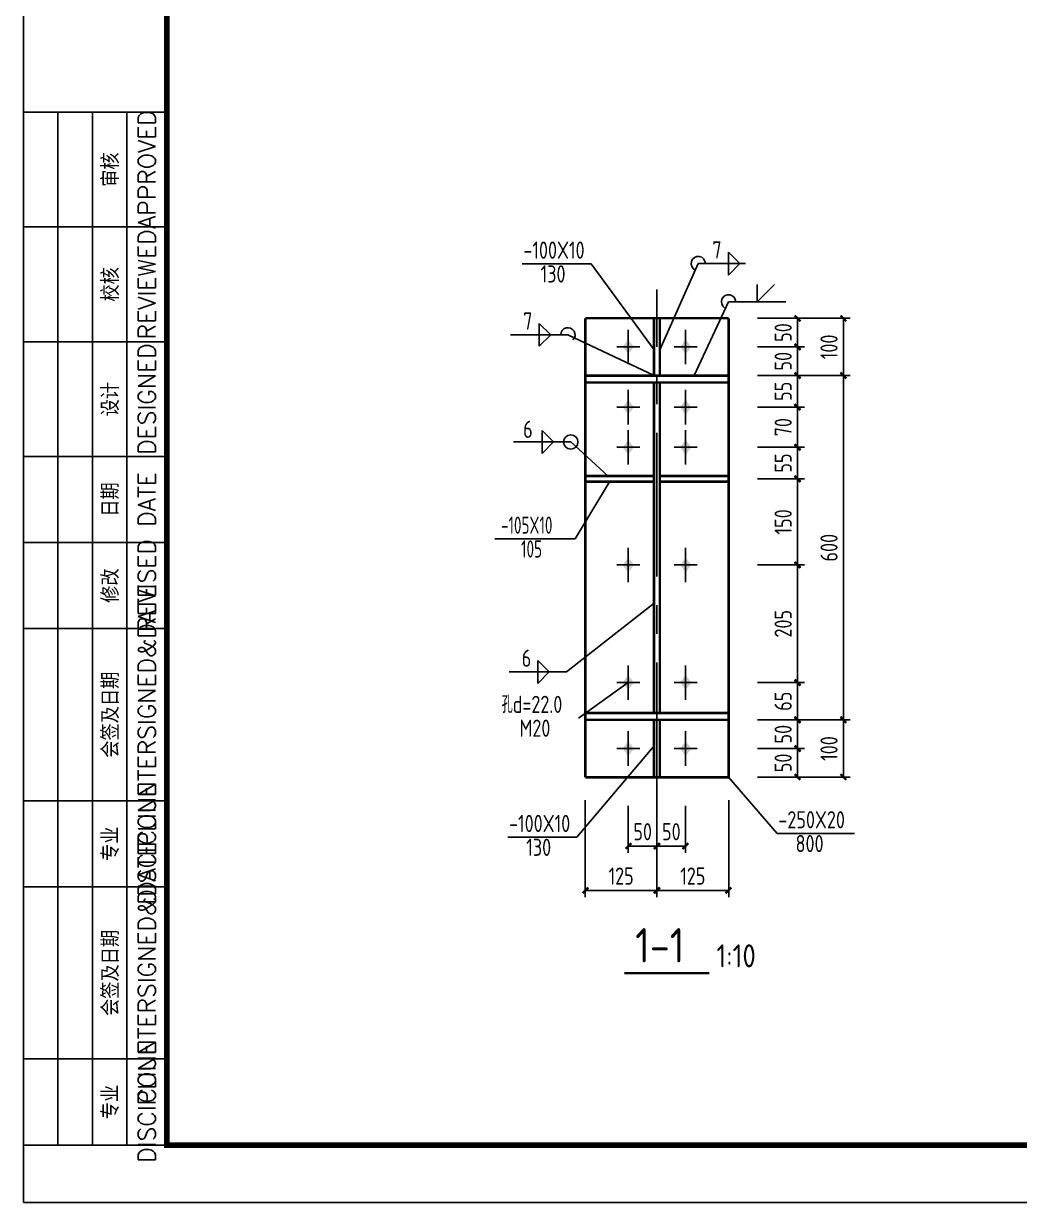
# Model space of a CAD drawing. Header units: millimetres. Extents: x 865490 to 879904, y 39442 to 44891.
# Drawn here: x 876373.9 to 876547.5, y 39450 to 39655.4 of the extents above; entities that cross this region are included whole.
import ezdxf
from ezdxf.enums import TextEntityAlignment as Align

# ---------------------------------------------------------------- set-up
doc = ezdxf.new("R2010")
doc.units = ezdxf.units.MM
doc.header["$LTSCALE"] = 1000
doc.header["$MEASUREMENT"] = 0
for name, pattern in [('2', [11.4, 9, -0.9, 0.6, -0.9]), ('CENTER', [2, 1.25, -0.25, 0.25, -0.25]), ('DOTE', [2.42, 2, -0.2, 0.02, -0.2])]:
    doc.linetypes.add(name, pattern=pattern)
for name, color, linetype in [('10', 7, 'Continuous'), ('1000', 2, 'Continuous'), ('20', 2, 'Continuous'), ('DIM', 7, 'Continuous'), ('DOTE', 1, 'DOTE'), ('中文', 7, 'Continuous'), ('尺寸标注', 7, 'Continuous'), ('焊缝标注', 3, 'Continuous'), ('螺栓孔标注', 253, 'Continuous'), ('轴线', 253, '2'), ('钢板标注', 253, 'Continuous')]:
    doc.layers.add(name, color=color, linetype=linetype)
doc.styles.add('ECEC_TK', font='txt_l.shx', dxfattribs={"bigfont": 'hztxt_l.shx'})
doc.styles.add('GBHZ', font='gbenor.shx', dxfattribs={"width": 0.9, "bigfont": 'gbcbig.shx'})
doc.dimstyles.new('Y10', dxfattribs={"dimscale": 0, "dimtxt": 3, "dimasz": 0.01, "dimexe": 1.2, "dimexo": 1, "dimgap": 1, "dimtad": 1, "dimdec": 0, "dimlfac": 10, "dimzin": 0, "dimdsep": 46, "dimtxsty": 'GBHZ', "dimblk1": 'DX', "dimblk2": 'DX', "dimsah": 1, "dimcen": 0.09, "dimdle": 1, "dimadec": 0, "dimazin": 0, "dimtfac": 1, "dimtdec": 0, "dimtix": 1, "dimtmove": 2, "dimatfit": 3, "dimldrblk": 'DX', "dimfxl": 0, "dimtolj": 1, "dimtzin": 0, "dimarcsym": 0})

# ---------------------------------------------------------------- blocks, each defined once
blk = doc.blocks.new('DX')
at = {"color": 0, "linetype": 'ByBlock', "const_width": 40}
blk.add_lwpolyline([(-54, -51), (46, 49)], dxfattribs=at)
blk = doc.blocks.new('*D639')
at = {"layer": 'Defpoints', "color": 0, "linetype": 'ByBlock', "transparency": 16777216}
for p in [(876501.12, 39604.06, -3), (876500.82, 39599.06, -3), (876508.82, 39599.06)]:
    blk.add_point(p, dxfattribs=at)
at = {"layer": 'DIM', "color": 0, "linetype": 'ByBlock', "lineweight": -2, "transparency": 16777216}
for p, q in [((876502.12, 39604.06), (876510.02, 39604.06)), ((876508.82, 39604.05), (876508.82, 39599.07)), ((876501.82, 39599.06), (876510.02, 39599.06))]:
    blk.add_line(p, q, dxfattribs=at)
at = {"layer": 'DIM', "color": 0, "linetype": 'ByBlock', "lineweight": -2, "transparency": 16777216, "xscale": 0.01, "yscale": 0.01, "zscale": 0.01}
for p, rotation in [((876508.82, 39604.06), 90), ((876508.82, 39599.06), 270)]:
    blk.add_blockref('DX', p, dxfattribs=dict(at, rotation=rotation))
at = {"layer": 'DIM', "color": 0, "linetype": 'ByBlock', "transparency": 16777216, "insert": (876506.32, 39601.56), "char_height": 3, "attachment_point": 5, "rotation": 90, "style": 'GBHZ'}
blk.add_mtext('\\A1;50', dxfattribs=at)
blk = doc.blocks.new('*D640')
at = {"layer": 'Defpoints', "color": 0, "linetype": 'ByBlock', "transparency": 16777216}
for p in [(876500.82, 39599.06, -3), (876500.82, 39594.06, -3), (876508.82, 39594.06)]:
    blk.add_point(p, dxfattribs=at)
at = {"layer": 'DIM', "color": 0, "linetype": 'ByBlock', "lineweight": -2, "transparency": 16777216}
for p, q in [((876501.82, 39599.06), (876510.02, 39599.06)), ((876508.82, 39599.05), (876508.82, 39594.07)), ((876501.82, 39594.06), (876510.02, 39594.06))]:
    blk.add_line(p, q, dxfattribs=at)
at = {"layer": 'DIM', "color": 0, "linetype": 'ByBlock', "lineweight": -2, "transparency": 16777216, "xscale": 0.01, "yscale": 0.01, "zscale": 0.01}
for p, rotation in [((876508.82, 39599.06), 90), ((876508.82, 39594.06), 270)]:
    blk.add_blockref('DX', p, dxfattribs=dict(at, rotation=rotation))
at = {"layer": 'DIM', "color": 0, "linetype": 'ByBlock', "transparency": 16777216, "insert": (876506.32, 39596.56), "char_height": 3, "attachment_point": 5, "rotation": 90, "style": 'GBHZ'}
blk.add_mtext('\\A1;50', dxfattribs=at)
blk = doc.blocks.new('*D624')
at = {"layer": 'Defpoints', "color": 0, "linetype": 'ByBlock', "transparency": 16777216}
for p in [(876500.82, 39594.06, -3), (876500.82, 39588.56), (876508.82, 39588.56)]:
    blk.add_point(p, dxfattribs=at)
at = {"layer": 'DIM', "color": 0, "linetype": 'ByBlock', "lineweight": -2, "transparency": 16777216}
for p, q in [((876501.82, 39594.06), (876510.02, 39594.06)), ((876508.82, 39594.05), (876508.82, 39588.57)), ((876501.82, 39588.56), (876510.02, 39588.56))]:
    blk.add_line(p, q, dxfattribs=at)
at = {"layer": 'DIM', "color": 0, "linetype": 'ByBlock', "lineweight": -2, "transparency": 16777216, "xscale": 0.01, "yscale": 0.01, "zscale": 0.01}
for p, rotation in [((876508.82, 39594.06), 90), ((876508.82, 39588.56), 270)]:
    blk.add_blockref('DX', p, dxfattribs=dict(at, rotation=rotation))
at = {"layer": 'DIM', "color": 0, "linetype": 'ByBlock', "transparency": 16777216, "insert": (876506.32, 39591.31), "char_height": 3, "attachment_point": 5, "rotation": 90, "style": 'GBHZ'}
blk.add_mtext('\\A1;55', dxfattribs=at)
blk = doc.blocks.new('*D625')
at = {"layer": 'Defpoints', "color": 0, "linetype": 'ByBlock', "transparency": 16777216}
for p in [(876500.82, 39540.56, -3), (876500.82, 39534.06, -3), (876508.82, 39534.06)]:
    blk.add_point(p, dxfattribs=at)
at = {"layer": 'DIM', "color": 0, "linetype": 'ByBlock', "lineweight": -2, "transparency": 16777216}
for p, q in [((876501.82, 39540.56), (876510.02, 39540.56)), ((876508.82, 39540.55), (876508.82, 39534.07)), ((876501.82, 39534.06), (876510.02, 39534.06))]:
    blk.add_line(p, q, dxfattribs=at)
at = {"layer": 'DIM', "color": 0, "linetype": 'ByBlock', "lineweight": -2, "transparency": 16777216, "xscale": 0.01, "yscale": 0.01, "zscale": 0.01}
for p, rotation in [((876508.82, 39540.56), 90), ((876508.82, 39534.06), 270)]:
    blk.add_blockref('DX', p, dxfattribs=dict(at, rotation=rotation))
at = {"layer": 'DIM', "color": 0, "linetype": 'ByBlock', "transparency": 16777216, "insert": (876506.32, 39537.31), "char_height": 3, "attachment_point": 5, "rotation": 90, "style": 'GBHZ'}
blk.add_mtext('\\A1;65', dxfattribs=at)
blk = doc.blocks.new('*D626')
at = {"layer": 'Defpoints', "color": 0, "linetype": 'ByBlock', "transparency": 16777216}
for p in [(876500.82, 39534.06, -3), (876500.82, 39529.06, -3), (876508.82, 39529.06)]:
    blk.add_point(p, dxfattribs=at)
at = {"layer": 'DIM', "color": 0, "linetype": 'ByBlock', "lineweight": -2, "transparency": 16777216}
for p, q in [((876501.82, 39534.06), (876510.02, 39534.06)), ((876508.82, 39534.05), (876508.82, 39529.07)), ((876501.82, 39529.06), (876510.02, 39529.06))]:
    blk.add_line(p, q, dxfattribs=at)
at = {"layer": 'DIM', "color": 0, "linetype": 'ByBlock', "lineweight": -2, "transparency": 16777216, "xscale": 0.01, "yscale": 0.01, "zscale": 0.01}
for p, rotation in [((876508.82, 39534.06), 90), ((876508.82, 39529.06), 270)]:
    blk.add_blockref('DX', p, dxfattribs=dict(at, rotation=rotation))
at = {"layer": 'DIM', "color": 0, "linetype": 'ByBlock', "transparency": 16777216, "insert": (876506.32, 39531.56), "char_height": 3, "attachment_point": 5, "rotation": 90, "style": 'GBHZ'}
blk.add_mtext('\\A1;50', dxfattribs=at)
blk = doc.blocks.new('*D627')
at = {"layer": 'Defpoints', "color": 0, "linetype": 'ByBlock', "transparency": 16777216}
for p in [(876500.82, 39529.06, -3), (876500.82, 39524.06, -3), (876508.82, 39524.06)]:
    blk.add_point(p, dxfattribs=at)
at = {"layer": 'DIM', "color": 0, "linetype": 'ByBlock', "lineweight": -2, "transparency": 16777216}
for p, q in [((876501.82, 39529.06), (876510.02, 39529.06)), ((876508.82, 39529.05), (876508.82, 39524.07)), ((876501.82, 39524.06), (876510.02, 39524.06))]:
    blk.add_line(p, q, dxfattribs=at)
at = {"layer": 'DIM', "color": 0, "linetype": 'ByBlock', "lineweight": -2, "transparency": 16777216, "xscale": 0.01, "yscale": 0.01, "zscale": 0.01}
for p, rotation in [((876508.82, 39529.06), 90), ((876508.82, 39524.06), 270)]:
    blk.add_blockref('DX', p, dxfattribs=dict(at, rotation=rotation))
at = {"layer": 'DIM', "color": 0, "linetype": 'ByBlock', "transparency": 16777216, "insert": (876506.32, 39526.56), "char_height": 3, "attachment_point": 5, "rotation": 90, "style": 'GBHZ'}
blk.add_mtext('\\A1;50', dxfattribs=at)
blk = doc.blocks.new('*D628')
at = {"layer": 'Defpoints', "color": 0, "linetype": 'ByBlock', "transparency": 16777216}
for p in [(876479.32, 39520.06, -3), (876484.32, 39520.06, -3), (876484.32, 39512.06)]:
    blk.add_point(p, dxfattribs=at)
at = {"layer": 'DIM', "color": 0, "linetype": 'ByBlock', "lineweight": -2, "transparency": 16777216}
for p, q in [((876479.32, 39519.06), (876479.32, 39510.86)), ((876484.32, 39519.06), (876484.32, 39510.86)), ((876479.33, 39512.06), (876484.31, 39512.06))]:
    blk.add_line(p, q, dxfattribs=at)
at = {"layer": 'DIM', "color": 0, "linetype": 'ByBlock', "lineweight": -2, "transparency": 16777216, "xscale": 0.01, "yscale": 0.01, "zscale": 0.01, "rotation": 180}
blk.add_blockref('DX', (876479.32, 39512.06), dxfattribs=at)
at = {"layer": 'DIM', "color": 0, "linetype": 'ByBlock', "lineweight": -2, "transparency": 16777216, "xscale": 0.01, "yscale": 0.01, "zscale": 0.01}
blk.add_blockref('DX', (876484.32, 39512.06), dxfattribs=at)
at = {"layer": 'DIM', "color": 0, "linetype": 'ByBlock', "transparency": 16777216, "insert": (876481.82, 39514.56), "char_height": 3, "attachment_point": 5, "style": 'GBHZ'}
blk.add_mtext('\\A1;50', dxfattribs=at)
blk = doc.blocks.new('*D629')
at = {"layer": 'Defpoints', "color": 0, "linetype": 'ByBlock', "transparency": 16777216}
for p in [(876484.32, 39520.06, -3), (876489.32, 39520.06, -3), (876489.32, 39512.06)]:
    blk.add_point(p, dxfattribs=at)
at = {"layer": 'DIM', "color": 0, "linetype": 'ByBlock', "lineweight": -2, "transparency": 16777216}
for p, q in [((876484.32, 39519.06), (876484.32, 39510.86)), ((876489.32, 39519.06), (876489.32, 39510.86)), ((876484.33, 39512.06), (876489.31, 39512.06))]:
    blk.add_line(p, q, dxfattribs=at)
at = {"layer": 'DIM', "color": 0, "linetype": 'ByBlock', "lineweight": -2, "transparency": 16777216, "xscale": 0.01, "yscale": 0.01, "zscale": 0.01, "rotation": 180}
blk.add_blockref('DX', (876484.32, 39512.06), dxfattribs=at)
at = {"layer": 'DIM', "color": 0, "linetype": 'ByBlock', "lineweight": -2, "transparency": 16777216, "xscale": 0.01, "yscale": 0.01, "zscale": 0.01}
blk.add_blockref('DX', (876489.32, 39512.06), dxfattribs=at)
at = {"layer": 'DIM', "color": 0, "linetype": 'ByBlock', "transparency": 16777216, "insert": (876486.82, 39514.56), "char_height": 3, "attachment_point": 5, "style": 'GBHZ'}
blk.add_mtext('\\A1;50', dxfattribs=at)
blk = doc.blocks.new('*D630')
at = {"layer": 'Defpoints', "color": 0, "linetype": 'ByBlock', "transparency": 16777216}
for p in [(876471.82, 39521.06, -3), (876484.32, 39521.06, -3), (876484.32, 39504.33)]:
    blk.add_point(p, dxfattribs=at)
at = {"layer": 'DIM', "color": 0, "linetype": 'ByBlock', "lineweight": -2, "transparency": 16777216}
for p, q in [((876471.82, 39520.06), (876471.82, 39503.13)), ((876484.32, 39520.06), (876484.32, 39503.13)), ((876471.83, 39504.33), (876484.31, 39504.33))]:
    blk.add_line(p, q, dxfattribs=at)
at = {"layer": 'DIM', "color": 0, "linetype": 'ByBlock', "lineweight": -2, "transparency": 16777216, "xscale": 0.01, "yscale": 0.01, "zscale": 0.01, "rotation": 180}
blk.add_blockref('DX', (876471.82, 39504.33), dxfattribs=at)
at = {"layer": 'DIM', "color": 0, "linetype": 'ByBlock', "lineweight": -2, "transparency": 16777216, "xscale": 0.01, "yscale": 0.01, "zscale": 0.01}
blk.add_blockref('DX', (876484.32, 39504.33), dxfattribs=at)
at = {"layer": 'DIM', "color": 0, "linetype": 'ByBlock', "transparency": 16777216, "insert": (876478.07, 39506.83), "char_height": 3, "attachment_point": 5, "style": 'GBHZ'}
blk.add_mtext('\\A1;125', dxfattribs=at)
blk = doc.blocks.new('*D631')
at = {"layer": 'Defpoints', "color": 0, "linetype": 'ByBlock', "transparency": 16777216}
for p in [(876484.32, 39521.06, -3), (876496.82, 39521.06, -3), (876496.82, 39504.33)]:
    blk.add_point(p, dxfattribs=at)
at = {"layer": 'DIM', "color": 0, "linetype": 'ByBlock', "lineweight": -2, "transparency": 16777216}
for p, q in [((876484.32, 39520.06), (876484.32, 39503.13)), ((876496.82, 39520.06), (876496.82, 39503.13)), ((876484.33, 39504.33), (876496.81, 39504.33))]:
    blk.add_line(p, q, dxfattribs=at)
at = {"layer": 'DIM', "color": 0, "linetype": 'ByBlock', "lineweight": -2, "transparency": 16777216, "xscale": 0.01, "yscale": 0.01, "zscale": 0.01, "rotation": 180}
blk.add_blockref('DX', (876484.32, 39504.33), dxfattribs=at)
at = {"layer": 'DIM', "color": 0, "linetype": 'ByBlock', "lineweight": -2, "transparency": 16777216, "xscale": 0.01, "yscale": 0.01, "zscale": 0.01}
blk.add_blockref('DX', (876496.82, 39504.33), dxfattribs=at)
at = {"layer": 'DIM', "color": 0, "linetype": 'ByBlock', "transparency": 16777216, "insert": (876490.57, 39506.83), "char_height": 3, "attachment_point": 5, "style": 'GBHZ'}
blk.add_mtext('\\A1;125', dxfattribs=at)
blk = doc.blocks.new('*D632')
at = {"layer": 'Defpoints', "color": 0, "linetype": 'ByBlock', "transparency": 16777216}
for p in [(876508.82, 39594.06, -3), (876500.82, 39534.06, -3), (876516.82, 39534.06)]:
    blk.add_point(p, dxfattribs=at)
at = {"layer": 'DIM', "color": 0, "linetype": 'ByBlock', "lineweight": -2, "transparency": 16777216}
for p, q in [((876509.82, 39594.06), (876518.02, 39594.06)), ((876516.82, 39594.05), (876516.82, 39534.07)), ((876501.82, 39534.06), (876518.02, 39534.06))]:
    blk.add_line(p, q, dxfattribs=at)
at = {"layer": 'DIM', "color": 0, "linetype": 'ByBlock', "lineweight": -2, "transparency": 16777216, "xscale": 0.01, "yscale": 0.01, "zscale": 0.01}
for p, rotation in [((876516.82, 39594.06), 90), ((876516.82, 39534.06), 270)]:
    blk.add_blockref('DX', p, dxfattribs=dict(at, rotation=rotation))
at = {"layer": 'DIM', "color": 0, "linetype": 'ByBlock', "transparency": 16777216, "insert": (876514.32, 39564.06), "char_height": 3, "attachment_point": 5, "rotation": 90, "style": 'GBHZ'}
blk.add_mtext('\\A1;600', dxfattribs=at)
blk = doc.blocks.new('*D633')
at = {"layer": 'Defpoints', "color": 0, "linetype": 'ByBlock', "transparency": 16777216}
for p in [(876501.82, 39534.06), (876502.82, 39524.06), (876516.82, 39524.06)]:
    blk.add_point(p, dxfattribs=at)
at = {"layer": 'DIM', "color": 0, "linetype": 'ByBlock', "lineweight": -2, "transparency": 16777216}
for p, q in [((876502.82, 39534.06), (876518.02, 39534.06)), ((876516.82, 39534.05), (876516.82, 39524.07)), ((876503.82, 39524.06), (876518.02, 39524.06))]:
    blk.add_line(p, q, dxfattribs=at)
at = {"layer": 'DIM', "color": 0, "linetype": 'ByBlock', "lineweight": -2, "transparency": 16777216, "xscale": 0.01, "yscale": 0.01, "zscale": 0.01}
for p, rotation in [((876516.82, 39534.06), 90), ((876516.82, 39524.06), 270)]:
    blk.add_blockref('DX', p, dxfattribs=dict(at, rotation=rotation))
at = {"layer": 'DIM', "color": 0, "linetype": 'ByBlock', "transparency": 16777216, "insert": (876514.32, 39529.06), "char_height": 3, "attachment_point": 5, "rotation": 90, "style": 'GBHZ'}
blk.add_mtext('\\A1;100', dxfattribs=at)
blk = doc.blocks.new('*D634')
at = {"layer": 'Defpoints', "color": 0, "linetype": 'ByBlock', "transparency": 16777216}
for p in [(876500.82, 39604.06, -3), (876516.82, 39604.06), (876501.82, 39594.06)]:
    blk.add_point(p, dxfattribs=at)
at = {"layer": 'DIM', "color": 0, "linetype": 'ByBlock', "lineweight": -2, "transparency": 16777216}
for p, q in [((876501.82, 39604.06), (876518.02, 39604.06)), ((876516.82, 39594.07), (876516.82, 39604.05)), ((876502.82, 39594.06), (876518.02, 39594.06))]:
    blk.add_line(p, q, dxfattribs=at)
at = {"layer": 'DIM', "color": 0, "linetype": 'ByBlock', "lineweight": -2, "transparency": 16777216, "xscale": 0.01, "yscale": 0.01, "zscale": 0.01}
for p, rotation in [((876516.82, 39604.06), 90), ((876516.82, 39594.06), 270)]:
    blk.add_blockref('DX', p, dxfattribs=dict(at, rotation=rotation))
at = {"layer": 'DIM', "color": 0, "linetype": 'ByBlock', "transparency": 16777216, "insert": (876514.32, 39599.06), "char_height": 3, "attachment_point": 5, "rotation": 90, "style": 'GBHZ'}
blk.add_mtext('\\A1;100', dxfattribs=at)
blk = doc.blocks.new('*D635')
at = {"layer": 'Defpoints', "color": 0, "linetype": 'ByBlock', "transparency": 16777216}
for p in [(876500.82, 39561.06), (876508.82, 39561.06), (876500.82, 39540.56)]:
    blk.add_point(p, dxfattribs=at)
at = {"layer": 'DIM', "color": 0, "linetype": 'ByBlock', "lineweight": -2, "transparency": 16777216}
for p, q in [((876501.82, 39561.06), (876510.02, 39561.06)), ((876508.82, 39540.57), (876508.82, 39561.05)), ((876501.82, 39540.56), (876510.02, 39540.56))]:
    blk.add_line(p, q, dxfattribs=at)
at = {"layer": 'DIM', "color": 0, "linetype": 'ByBlock', "lineweight": -2, "transparency": 16777216, "xscale": 0.01, "yscale": 0.01, "zscale": 0.01}
for p, rotation in [((876508.82, 39561.06), 90), ((876508.82, 39540.56), 270)]:
    blk.add_blockref('DX', p, dxfattribs=dict(at, rotation=rotation))
at = {"layer": 'DIM', "color": 0, "linetype": 'ByBlock', "transparency": 16777216, "insert": (876506.32, 39550.81), "char_height": 3, "attachment_point": 5, "rotation": 90, "style": 'GBHZ'}
blk.add_mtext('\\A1;205', dxfattribs=at)
blk = doc.blocks.new('*D636')
at = {"layer": 'Defpoints', "color": 0, "linetype": 'ByBlock', "transparency": 16777216}
for p in [(876500.82, 39588.56), (876508.82, 39588.56), (876500.82, 39581.56, -3)]:
    blk.add_point(p, dxfattribs=at)
at = {"layer": 'DIM', "color": 0, "linetype": 'ByBlock', "lineweight": -2, "transparency": 16777216}
for p, q in [((876501.82, 39588.56), (876510.02, 39588.56)), ((876508.82, 39581.57), (876508.82, 39588.55)), ((876501.82, 39581.56), (876510.02, 39581.56))]:
    blk.add_line(p, q, dxfattribs=at)
at = {"layer": 'DIM', "color": 0, "linetype": 'ByBlock', "lineweight": -2, "transparency": 16777216, "xscale": 0.01, "yscale": 0.01, "zscale": 0.01}
for p, rotation in [((876508.82, 39588.56), 90), ((876508.82, 39581.56), 270)]:
    blk.add_blockref('DX', p, dxfattribs=dict(at, rotation=rotation))
at = {"layer": 'DIM', "color": 0, "linetype": 'ByBlock', "transparency": 16777216, "insert": (876506.32, 39585.06), "char_height": 3, "attachment_point": 5, "rotation": 90, "style": 'GBHZ'}
blk.add_mtext('\\A1;70', dxfattribs=at)
blk = doc.blocks.new('*D637')
at = {"layer": 'Defpoints', "color": 0, "linetype": 'ByBlock', "transparency": 16777216}
for p in [(876500.82, 39581.56, -3), (876500.82, 39576.06), (876508.82, 39576.06)]:
    blk.add_point(p, dxfattribs=at)
at = {"layer": 'DIM', "color": 0, "linetype": 'ByBlock', "lineweight": -2, "transparency": 16777216}
for p, q in [((876501.82, 39581.56), (876510.02, 39581.56)), ((876508.82, 39581.55), (876508.82, 39576.07)), ((876501.82, 39576.06), (876510.02, 39576.06))]:
    blk.add_line(p, q, dxfattribs=at)
at = {"layer": 'DIM', "color": 0, "linetype": 'ByBlock', "lineweight": -2, "transparency": 16777216, "xscale": 0.01, "yscale": 0.01, "zscale": 0.01}
for p, rotation in [((876508.82, 39581.56), 90), ((876508.82, 39576.06), 270)]:
    blk.add_blockref('DX', p, dxfattribs=dict(at, rotation=rotation))
at = {"layer": 'DIM', "color": 0, "linetype": 'ByBlock', "transparency": 16777216, "insert": (876506.32, 39578.81), "char_height": 3, "attachment_point": 5, "rotation": 90, "style": 'GBHZ'}
blk.add_mtext('\\A1;55', dxfattribs=at)
blk = doc.blocks.new('*D638')
at = {"layer": 'Defpoints', "color": 0, "linetype": 'ByBlock', "transparency": 16777216}
for p in [(876500.82, 39576.06, -3), (876500.82, 39561.06), (876508.82, 39561.06)]:
    blk.add_point(p, dxfattribs=at)
at = {"layer": 'DIM', "color": 0, "linetype": 'ByBlock', "lineweight": -2, "transparency": 16777216}
for p, q in [((876501.82, 39576.06), (876510.02, 39576.06)), ((876508.82, 39576.05), (876508.82, 39561.07)), ((876501.82, 39561.06), (876510.02, 39561.06))]:
    blk.add_line(p, q, dxfattribs=at)
at = {"layer": 'DIM', "color": 0, "linetype": 'ByBlock', "lineweight": -2, "transparency": 16777216, "xscale": 0.01, "yscale": 0.01, "zscale": 0.01}
for p, rotation in [((876508.82, 39576.06), 90), ((876508.82, 39561.06), 270)]:
    blk.add_blockref('DX', p, dxfattribs=dict(at, rotation=rotation))
at = {"layer": 'DIM', "color": 0, "linetype": 'ByBlock', "transparency": 16777216, "insert": (876506.32, 39568.56), "char_height": 3, "attachment_point": 5, "rotation": 90, "style": 'GBHZ'}
blk.add_mtext('\\A1;150', dxfattribs=at)

msp = doc.modelspace()

# ---------------------------------------------------------------- linework, layer by layer
for p, q in [((876373.873, 39449.955), (876373.873, 40043.955)), ((876373.873, 40043.955), (876373.873, 39449.955)), ((876379.873, 39459.955), (876379.873, 39639.955)), ((876385.873, 39459.955), (876385.873, 39639.955)), ((876391.873, 39459.955), (876391.873, 39639.955)), ((876373.873, 39619.955), (876398.873, 39619.955)), ((876373.873, 39599.955), (876398.873, 39599.955)), ((876373.873, 39579.955), (876398.873, 39579.955)), ((876373.873, 39564.955), (876398.873, 39564.955)), ((876373.873, 39549.955), (876398.873, 39549.955)), ((876373.873, 39519.955), (876398.873, 39519.955)), ((876373.873, 39504.955), (876398.873, 39504.955)), ((876373.873, 39474.955), (876398.873, 39474.955)), ((877425.123, 39449.955), (876373.873, 39449.955))]:
    msp.add_line(p, q)
at = {"color": 0, "const_width": 1}
msp.add_lwpolyline([(877415.123, 39459.955), (876398.873, 39459.955), (876398.873, 40033.955), (877415.123, 40033.955)], close=True, dxfattribs=at)
msp.add_lwpolyline([(876373.873, 39639.955), (876373.873, 39459.955), (876398.873, 39459.955), (876398.873, 39639.955)], close=True)
at = {"layer": '10', "color": 253}
for p, q in [((876479.316, 39602.058, -3), (876479.316, 39596.058, -3)), ((876489.316, 39602.058, -3), (876489.316, 39596.058, -3)), ((876481.316, 39599.058, -3), (876477.316, 39599.058, -3)), ((876491.316, 39599.058, -3), (876487.316, 39599.058, -3)), ((876479.316, 39591.558, -3), (876479.316, 39585.558, -3)), ((876489.316, 39591.558, -3), (876489.316, 39585.558, -3)), ((876481.316, 39588.558, -3), (876477.316, 39588.558, -3)), ((876491.316, 39588.558, -3), (876487.316, 39588.558, -3)), ((876479.316, 39584.558, -6), (876479.316, 39578.558, -6)), ((876489.316, 39584.558, -6), (876489.316, 39578.558, -6)), ((876481.316, 39581.558, -6), (876477.316, 39581.558, -6)), ((876491.316, 39581.558, -6), (876487.316, 39581.558, -6)), ((876479.316, 39558.058, -3), (876479.316, 39564.058, -3)), ((876489.316, 39558.058, -3), (876489.316, 39564.058, -3)), ((876481.316, 39561.058, -3), (876477.316, 39561.058, -3)), ((876491.316, 39561.058, -3), (876487.316, 39561.058, -3)), ((876479.316, 39543.558, -3), (876479.316, 39537.558, -3)), ((876489.316, 39543.558, -3), (876489.316, 39537.558, -3)), ((876481.316, 39540.558, -3), (876477.316, 39540.558, -3)), ((876491.316, 39540.558, -3), (876487.316, 39540.558, -3)), ((876479.316, 39532.058, -3), (876479.316, 39526.058, -3)), ((876489.316, 39532.058, -3), (876489.316, 39526.058, -3)), ((876481.316, 39529.058, -3), (876477.316, 39529.058, -3)), ((876491.316, 39529.058, -3), (876487.316, 39529.058, -3))]:
    msp.add_line(p, q, dxfattribs=at)
at = {"layer": '10', "const_width": 0.45}
msp.add_lwpolyline([(876478.605, 39489.914), (876493.469, 39489.914)], dxfattribs=at)
at = {"layer": '10'}
for points in [[(876479.316, 39600.358, -3), (876478.316, 39599.058, -3), (876480.316, 39599.058, -3), (876479.316, 39597.758, -3)], [(876489.316, 39600.358, -3), (876488.316, 39599.058, -3), (876490.316, 39599.058, -3), (876489.316, 39597.758, -3)], [(876479.316, 39589.858, -3), (876478.316, 39588.558, -3), (876480.316, 39588.558, -3), (876479.316, 39587.258, -3)], [(876489.316, 39589.858, -3), (876488.316, 39588.558, -3), (876490.316, 39588.558, -3), (876489.316, 39587.258, -3)], [(876479.316, 39582.858, -6), (876478.316, 39581.558, -6), (876480.316, 39581.558, -6), (876479.316, 39580.258, -6)], [(876489.316, 39582.858, -6), (876488.316, 39581.558, -6), (876490.316, 39581.558, -6), (876489.316, 39580.258, -6)], [(876479.316, 39559.758, -3), (876478.316, 39561.058, -3), (876480.316, 39561.058, -3), (876479.316, 39562.358, -3)], [(876489.316, 39559.758, -3), (876488.316, 39561.058, -3), (876490.316, 39561.058, -3), (876489.316, 39562.358, -3)], [(876479.316, 39541.858, -3), (876478.316, 39540.558, -3), (876480.316, 39540.558, -3), (876479.316, 39539.258, -3)], [(876489.316, 39541.858, -3), (876488.316, 39540.558, -3), (876490.316, 39540.558, -3), (876489.316, 39539.258, -3)], [(876479.316, 39530.358, -3), (876478.316, 39529.058, -3), (876480.316, 39529.058, -3), (876479.316, 39527.758, -3)], [(876489.316, 39530.358, -3), (876488.316, 39529.058, -3), (876490.316, 39529.058, -3), (876489.316, 39527.758, -3)]]:
    msp.add_solid(points, dxfattribs=at)
at = {"layer": '1000', "const_width": 0.45, "elevation": -3}
for points in [[(876496.816, 39604.058), (876471.816, 39604.058)], [(876471.816, 39604.058), (876471.816, 39524.058)], [(876483.816, 39604.058), (876483.816, 39594.058)], [(876484.816, 39594.058), (876484.816, 39604.058)], [(876496.816, 39524.058), (876496.816, 39604.058)], [(876483.816, 39524.058), (876483.816, 39534.058)], [(876484.816, 39534.058), (876484.816, 39524.058)], [(876471.816, 39524.058), (876496.816, 39524.058)]]:
    msp.add_lwpolyline(points, dxfattribs=at)
at = {"layer": '1000', "const_width": 0.45}
for points in [[(876483.816, 39576.558), (876471.816, 39576.558)], [(876484.816, 39576.558), (876496.816, 39576.558)], [(876471.816, 39575.558), (876483.816, 39575.558)], [(876496.816, 39575.558), (876484.816, 39575.558)]]:
    msp.add_lwpolyline(points, dxfattribs=at)
at = {"layer": '20', "const_width": 0.3, "elevation": -3}
for points in [[(876471.816, 39590.558), (876471.816, 39589.558)], [(876496.816, 39590.558), (876496.816, 39589.558)]]:
    msp.add_lwpolyline(points, dxfattribs=at)
at = {"layer": '20', "const_width": 0.3}
msp.add_lwpolyline([(876471.816, 39566.558), (876471.816, 39565.558)], dxfattribs=at)
at = {"layer": 'DOTE', "linetype": 'CENTER', "ltscale": 0.02}
msp.add_line((876484.316, 39519.058, -3), (876484.316, 39609.058, -3), dxfattribs=at)
at = {"layer": '尺寸标注', "color": 3, "const_width": 0.45, "elevation": -3}
for points in [[(876496.816, 39594.058), (876471.816, 39594.058)], [(876471.816, 39592.858), (876496.816, 39592.858)], [(876483.816, 39535.258), (876483.816, 39592.858)], [(876484.816, 39535.258), (876484.816, 39592.858)], [(876496.816, 39535.258), (876471.816, 39535.258)], [(876471.816, 39534.058), (876496.816, 39534.058)]]:
    msp.add_lwpolyline(points, dxfattribs=at)
at = {"layer": '焊缝标注'}
for p, q in [((876496.778, 39615.58, -3), (876498.778, 39613.58, -3)), ((876496.778, 39613.58, -3), (876496.778, 39615.58, -3)), ((876484.816, 39598.558, -3), (876491.511, 39613.58, -3)), ((876491.511, 39613.58, -3), (876499.778, 39613.58, -3)), ((876496.778, 39611.58, -3), (876498.778, 39613.58, -3)), ((876496.778, 39613.58, -3), (876496.778, 39611.58, -3)), ((876501.805, 39606.904, -3), (876501.805, 39609.904, -3)), ((876501.805, 39606.904, -3), (876504.805, 39609.904, -3)), ((876490.816, 39594.058, -3), (876496.805, 39606.904, -3)), ((876496.805, 39606.904, -3), (876506.805, 39606.904, -3)), ((876465.789, 39601.158, -3), (876463.789, 39603.158, -3)), ((876463.789, 39601.158, -3), (876463.789, 39603.158, -3)), ((876468.789, 39601.158, -3), (876458.789, 39601.158, -3)), ((876465.789, 39601.158, -3), (876463.789, 39599.158, -3)), ((876463.789, 39601.158, -3), (876463.789, 39599.158, -3)), ((876483.816, 39594.058, -3), (876468.789, 39601.158, -3)), ((876466.288, 39582.482, -3), (876464.288, 39584.482, -3)), ((876464.288, 39582.482, -3), (876464.288, 39584.482, -3)), ((876469.288, 39582.482, -3), (876459.288, 39582.482, -3)), ((876466.288, 39582.482, -3), (876464.288, 39580.482, -3)), ((876464.288, 39582.482, -3), (876464.288, 39580.482, -3)), ((876475.816, 39576.535, -3), (876469.288, 39582.482, -3)), ((876483.816, 39554.421, -3), (876468.539, 39542.407, -3)), ((876465.539, 39542.407, -3), (876463.539, 39544.407, -3)), ((876463.539, 39542.407, -3), (876463.539, 39544.407, -3)), ((876468.539, 39542.407, -3), (876458.539, 39542.407, -3)), ((876465.539, 39542.407, -3), (876463.539, 39540.407, -3)), ((876463.539, 39542.407, -3), (876463.539, 39540.407, -3))]:
    msp.add_line(p, q, dxfattribs=at)
msp.add_circle((876469.288, 39582.482, -3), 1.25, dxfattribs=at)
for centre, start, end in [((876491.511, 39613.58, -3), 0, 245.25041), ((876496.805, 39606.904, -3), 0, 235.48873), ((876468.789, 39601.158, -3), 314.93155, 180.00001)]:
    msp.add_arc(centre, 1.25, start, end, dxfattribs=at)
at = {"layer": '螺栓孔标注'}
msp.add_line((876479.316, 39540.558, -3), (876470.641, 39534.356, -3), dxfattribs=at)
at = {"layer": '螺栓孔标注', "const_width": 0.1, "elevation": -3}
msp.add_lwpolyline([(876479.366, 39540.558, 1), (876479.266, 39540.558, 1), (876479.366, 39540.558, 1)], format="xyb", close=True, dxfattribs=at)
at = {"layer": '钢板标注'}
for p, q in [((876472.822, 39613.519, -3), (876460.822, 39613.519, -3)), ((876483.816, 39598.558, -3), (876472.822, 39613.519, -3)), ((876476.066, 39575.558), (876470.064, 39565.59)), ((876470.064, 39565.59), (876456.064, 39565.59)), ((876483.816, 39529.558, -3), (876470.322, 39513.597, -3)), ((876496.816, 39524.058, -3), (876505.278, 39514.243, -3)), ((876505.278, 39514.243, -3), (876518.775, 39514.243, -3)), ((876470.322, 39513.597, -3), (876458.322, 39513.597, -3))]:
    msp.add_line(p, q, dxfattribs=at)
at = {"layer": '钢板标注', "const_width": 0.1, "elevation": -3}
for points in [[(876483.866, 39598.558, 1), (876483.766, 39598.558, 1), (876483.866, 39598.558, 1)], [(876483.866, 39529.558, -1), (876483.766, 39529.558, -1), (876483.866, 39529.558, -1)], [(876496.866, 39524.058, 1), (876496.766, 39524.058, 1), (876496.866, 39524.058, 1)]]:
    msp.add_lwpolyline(points, format="xyb", close=True, dxfattribs=at)

# ---------------------------------------------------------------- texts
at = {"style": 'ECEC_TK'}
for s, p in [('APPROVED', (876395.373, 39629.955)), ('审核', (876388.873, 39629.955)), ('REVIEWED', (876395.373, 39609.955)), ('校核', (876388.873, 39609.955)), ('DESIGNED', (876395.373, 39589.955)), ('设计', (876388.873, 39589.955)), ('DATE', (876395.373, 39572.455)), ('日期', (876388.873, 39572.455)), ('REVISED', (876395.373, 39557.455)), ('修改', (876388.873, 39557.455)), ('COUNTERSIGNED&DATE', (876395.373, 39534.955)), ('会签及日期', (876388.873, 39534.955)), ('DISCIPLINE', (876395.373, 39512.455)), ('专业', (876388.873, 39512.455)), ('COUNTERSIGNED&DATE', (876395.373, 39489.955)), ('会签及日期', (876388.873, 39489.955)), ('DISCIPLINE', (876395.373, 39467.455)), ('专业', (876388.873, 39467.455))]:
    msp.add_text(s, height=3, rotation=90, dxfattribs=at).set_placement(p, align=Align.MIDDLE)
at = {"layer": '中文', "style": 'GBHZ'}
msp.add_text('1:10', height=4, dxfattribs=at).set_placement((876494.694, 39490.93, -0.009))
at = {"layer": '焊缝标注', "style": 'GBHZ'}
for s, width, p in [('7', 0.9, (876493.978, 39614.48, -3)), ('7', 0.9, (876460.989, 39602.058, -3)), ('6', 0.9, (876460.989, 39583.192, -3)), ('-105X10', 0.75, (876457.114, 39566.49)), ('105', 0.75, (876460.614, 39562.34)), ('6', 0.9, (876460.739, 39543.307, -3))]:
    msp.add_text(s, height=3, dxfattribs=dict(at, width=width)).set_placement(p)
at = {"layer": '螺栓孔标注', "style": 'GBHZ', "width": 0.9}
for s, p in [('孔d=22.0', (876457.219, 39535.256, -3)), ('M20', (876460.341, 39531.106, -3))]:
    msp.add_text(s, height=3, dxfattribs=at).set_placement(p)
at = {"layer": '轴线', "color": 61, "linetype": 'ByBlock', "style": 'GBHZ'}
msp.add_text('1-1', height=6, dxfattribs=at).set_placement((876480.515, 39491.769))
at = {"layer": '钢板标注', "style": 'GBHZ', "width": 0.9}
for s, p in [('-100X10', (876461.022, 39614.419, -3)), ('130', (876464.022, 39610.269, -3)), ('-100X10', (876458.522, 39514.497, -3)), ('-250X20', (876505.478, 39515.143, -3)), ('130', (876461.522, 39510.347, -3)), ('800', (876508.478, 39510.993, -3))]:
    msp.add_text(s, height=3, dxfattribs=at).set_placement(p)

# ---------------------------------------------------------------- dimensions: what is measured, and where the dimension line sits
at = {"layer": 'DIM', "color": 2, "linetype": 'ByBlock'}
for base, p1, p2, angle, picture, middle in [((876516.816, 39604.058), (876501.816, 39594.058), (876500.816, 39604.058, -3), 270, '*D634', (876514.316, 39599.058)), ((876508.816, 39599.058), (876501.121, 39604.058, -3), (876500.816, 39599.058, -3), 90, '*D639', (876506.316, 39601.558)), ((876508.816, 39594.058), (876500.816, 39599.058, -3), (876500.816, 39594.058, -3), 90, '*D640', (876506.316, 39596.558)), ((876508.816, 39588.558), (876500.816, 39594.058, -3), (876500.816, 39588.558), 90, '*D624', (876506.316, 39591.308)), ((876516.816, 39534.058), (876508.816, 39594.058, -3), (876500.816, 39534.058, -3), 90, '*D632', (876514.316, 39564.058)), ((876508.816, 39588.558), (876500.816, 39581.558, -3), (876500.816, 39588.558), 270, '*D636', (876506.316, 39585.058)), ((876508.816, 39576.058), (876500.816, 39581.558, -3), (876500.816, 39576.058), 90, '*D637', (876506.316, 39578.808)), ((876508.816, 39561.058), (876500.816, 39576.058, -3), (876500.816, 39561.058), 90, '*D638', (876506.316, 39568.558)), ((876508.816, 39561.058), (876500.816, 39540.557), (876500.816, 39561.058), 270, '*D635', (876506.316, 39550.808)), ((876508.816, 39534.058), (876500.816, 39540.558, -3), (876500.816, 39534.058, -3), 90, '*D625', (876506.316, 39537.308)), ((876508.816, 39529.058), (876500.816, 39534.058, -3), (876500.816, 39529.058, -3), 90, '*D626', (876506.316, 39531.558)), ((876516.816, 39524.058), (876501.816, 39534.058), (876502.816, 39524.058), 90, '*D633', (876514.316, 39529.058)), ((876508.816, 39524.058), (876500.816, 39529.058, -3), (876500.816, 39524.058, -3), 90, '*D627', (876506.316, 39526.558))]:
    dim = msp.add_linear_dim(base=base, p1=p1, p2=p2, angle=angle, dimstyle='Y10', override={"dimscale": 1}, dxfattribs=at)
    dim.commit()
    dim.dimension.update_dxf_attribs({"geometry": picture, "text_midpoint": middle})
for base, p1, p2, picture, middle in [((876484.316, 39504.331), (876471.816, 39521.058, -3), (876484.316, 39521.058, -3), '*D630', (876478.066, 39506.831)), ((876496.816, 39504.331), (876484.316, 39521.058, -3), (876496.816, 39521.058, -3), '*D631', (876490.566, 39506.831)), ((876484.316, 39512.058), (876479.316, 39520.058, -3), (876484.316, 39520.058, -3), '*D628', (876481.816, 39514.558)), ((876489.316, 39512.058), (876484.316, 39520.058, -3), (876489.316, 39520.058, -3), '*D629', (876486.816, 39514.558))]:
    dim = msp.add_linear_dim(base=base, p1=p1, p2=p2, dimstyle='Y10', override={"dimscale": 1}, dxfattribs=at)
    dim.commit()
    dim.dimension.update_dxf_attribs({"geometry": picture, "text_midpoint": middle})

doc.saveas('drawing.dxf')
